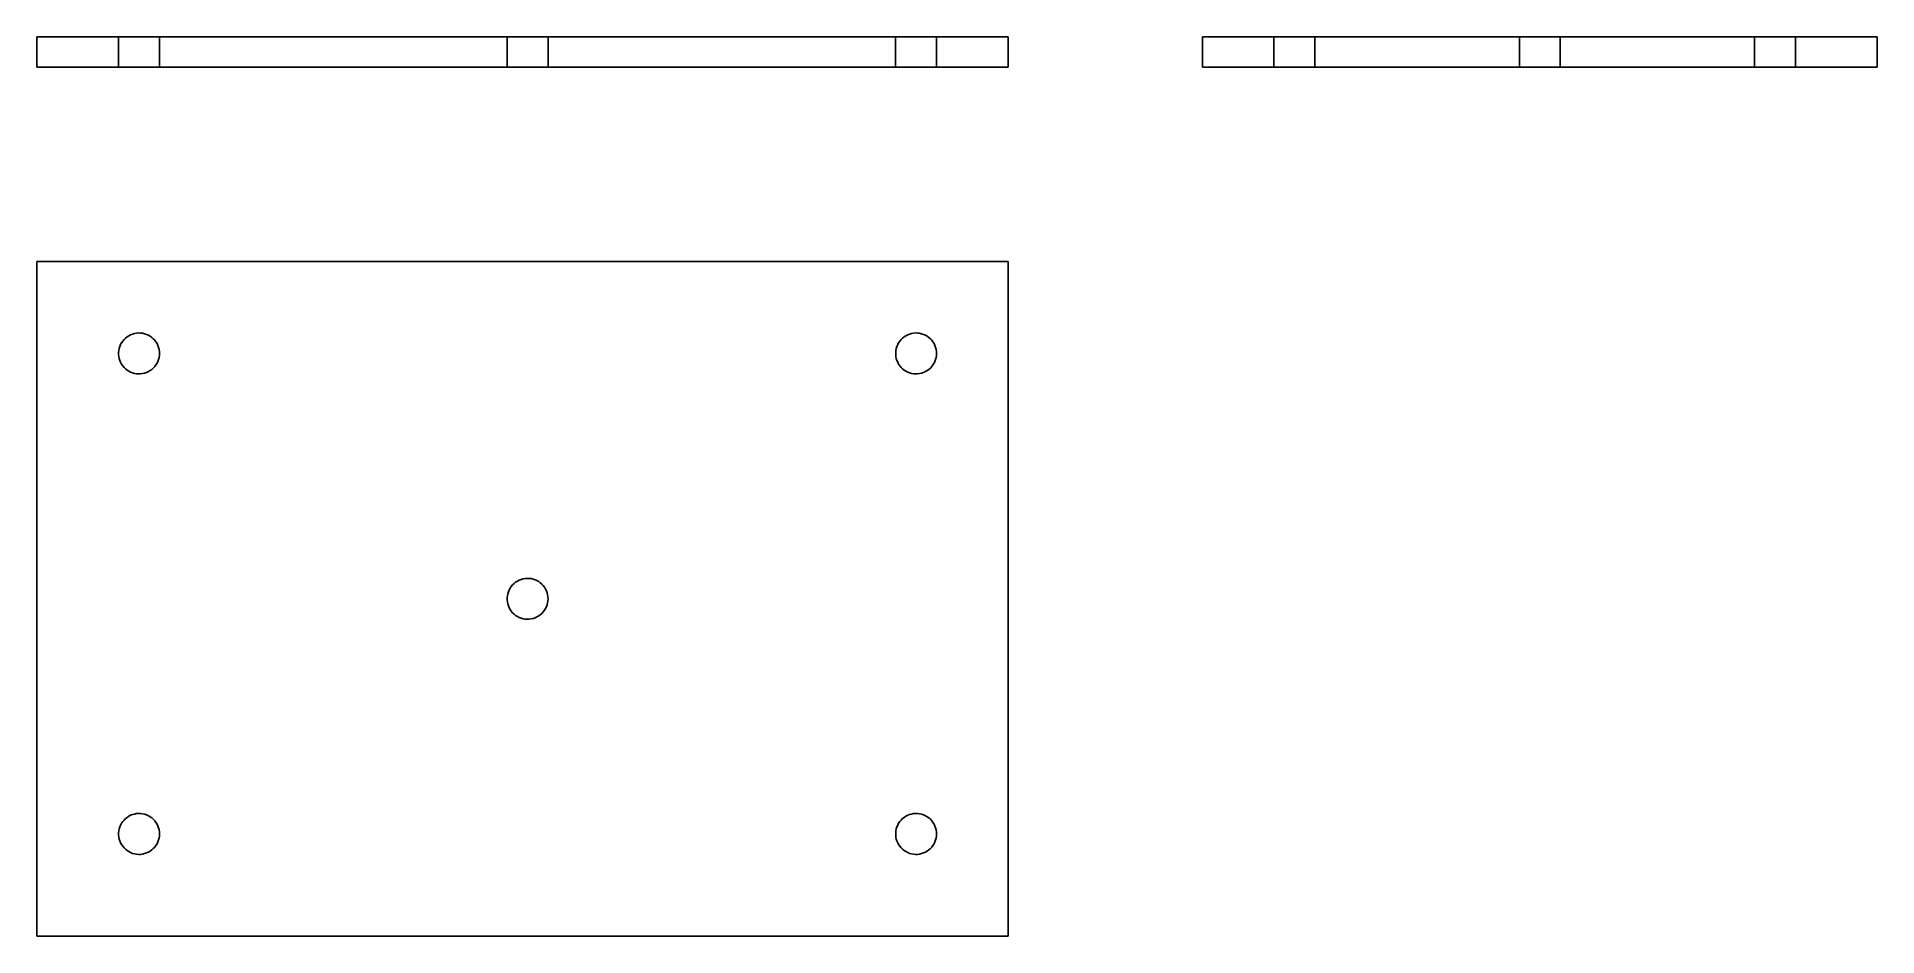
# Model space of a CAD drawing. Extents: x 0 to 2.84, y 0 to 1.39.
import ezdxf

# ---------------------------------------------------------------- set-up
doc = ezdxf.new("R2010")
doc.units = 0
doc.linetypes.add('HIDDEN', pattern=[0.075, 0.050025, -0.024975])
for name, color, linetype in [('FRONT', 7, 'CONTINUOUS'), ('FRONT_HID', 7, 'HIDDEN'), ('LEFT', 7, 'CONTINUOUS'), ('LEFT_HID', 7, 'HIDDEN'), ('TOP', 7, 'CONTINUOUS')]:
    doc.layers.add(name, color=color, linetype=linetype)

msp = doc.modelspace()

# ---------------------------------------------------------------- linework, layer by layer
at = {"layer": 'FRONT'}
for p, q in [((1.5, 1.38898), (0, 1.38898)), ((0, 1.342105), (0, 1.38898)), ((1.5, 1.342105), (1.5, 1.38898)), ((1.5, 1.342105), (0, 1.342105))]:
    msp.add_line(p, q, dxfattribs=at)
at = {"layer": 'FRONT_HID', "linetype": 'HIDDEN'}
for p, q in [((0.189474, 1.38898), (0.126316, 1.38898)), ((0.126316, 1.38898), (0.189474, 1.38898)), ((0.189474, 1.38898), (0.126316, 1.38898)), ((0.126316, 1.38898), (0.189474, 1.38898)), ((0.126316, 1.38898), (0.126316, 1.342105)), ((0.126316, 1.38898), (0.126316, 1.342105)), ((0.189474, 1.342105), (0.189474, 1.38898)), ((0.189474, 1.342105), (0.189474, 1.38898)), ((0.789474, 1.38898), (0.726316, 1.38898)), ((0.726316, 1.38898), (0.789474, 1.38898)), ((0.726316, 1.38898), (0.726316, 1.342105)), ((0.789474, 1.342105), (0.789474, 1.38898)), ((1.389474, 1.38898), (1.326316, 1.38898)), ((1.326316, 1.38898), (1.389474, 1.38898)), ((1.389474, 1.38898), (1.326316, 1.38898)), ((1.326316, 1.38898), (1.389474, 1.38898)), ((1.326316, 1.38898), (1.326316, 1.342105)), ((1.326316, 1.38898), (1.326316, 1.342105)), ((1.389474, 1.342105), (1.389474, 1.38898)), ((1.389474, 1.342105), (1.389474, 1.38898)), ((0.189474, 1.342105), (0.126316, 1.342105)), ((0.126316, 1.342105), (0.189474, 1.342105)), ((0.189474, 1.342105), (0.126316, 1.342105)), ((0.126316, 1.342105), (0.189474, 1.342105)), ((0.789474, 1.342105), (0.726316, 1.342105)), ((0.726316, 1.342105), (0.789474, 1.342105)), ((1.389474, 1.342105), (1.326316, 1.342105)), ((1.326316, 1.342105), (1.389474, 1.342105)), ((1.389474, 1.342105), (1.326316, 1.342105)), ((1.326316, 1.342105), (1.389474, 1.342105))]:
    msp.add_line(p, q, dxfattribs=at)
at = {"layer": 'LEFT'}
for p, q in [((1.8, 1.342105), (1.8, 1.38898)), ((1.8, 1.38898), (2.842105, 1.38898)), ((2.842105, 1.342105), (2.842105, 1.38898)), ((1.8, 1.342105), (2.842105, 1.342105))]:
    msp.add_line(p, q, dxfattribs=at)
at = {"layer": 'LEFT_HID', "linetype": 'HIDDEN'}
for p, q in [((1.942105, 1.38898), (1.910526, 1.38898)), ((1.910526, 1.38898), (1.973684, 1.38898)), ((1.942105, 1.38898), (1.910526, 1.38898)), ((1.910526, 1.38898), (1.973684, 1.38898)), ((1.910526, 1.38898), (1.910526, 1.342105)), ((1.910526, 1.38898), (1.910526, 1.342105)), ((1.973684, 1.38898), (1.942105, 1.38898)), ((1.973684, 1.38898), (1.942105, 1.38898)), ((1.973684, 1.38898), (1.973684, 1.342105)), ((1.973684, 1.38898), (1.973684, 1.342105)), ((2.321053, 1.38898), (2.289474, 1.38898)), ((2.289474, 1.38898), (2.352632, 1.38898)), ((2.289474, 1.38898), (2.289474, 1.342105)), ((2.352632, 1.38898), (2.321053, 1.38898)), ((2.352632, 1.38898), (2.352632, 1.342105)), ((2.684211, 1.38898), (2.652632, 1.38898)), ((2.652632, 1.38898), (2.715789, 1.38898)), ((2.684211, 1.38898), (2.652632, 1.38898)), ((2.652632, 1.38898), (2.715789, 1.38898)), ((2.652632, 1.38898), (2.652632, 1.342105)), ((2.652632, 1.38898), (2.652632, 1.342105)), ((2.715789, 1.38898), (2.684211, 1.38898)), ((2.715789, 1.38898), (2.684211, 1.38898)), ((2.715789, 1.38898), (2.715789, 1.342105)), ((2.715789, 1.38898), (2.715789, 1.342105)), ((1.942105, 1.342105), (1.910526, 1.342105)), ((1.910526, 1.342105), (1.973684, 1.342105)), ((1.942105, 1.342105), (1.910526, 1.342105)), ((1.910526, 1.342105), (1.973684, 1.342105)), ((1.973684, 1.342105), (1.942105, 1.342105)), ((1.973684, 1.342105), (1.942105, 1.342105)), ((2.321053, 1.342105), (2.289474, 1.342105)), ((2.289474, 1.342105), (2.352632, 1.342105)), ((2.352632, 1.342105), (2.321053, 1.342105)), ((2.684211, 1.342105), (2.652632, 1.342105)), ((2.652632, 1.342105), (2.715789, 1.342105)), ((2.684211, 1.342105), (2.652632, 1.342105)), ((2.652632, 1.342105), (2.715789, 1.342105)), ((2.715789, 1.342105), (2.684211, 1.342105)), ((2.715789, 1.342105), (2.684211, 1.342105))]:
    msp.add_line(p, q, dxfattribs=at)
at = {"layer": 'TOP'}
for p, q in [((1.5, 1.042105), (0, 1.042105)), ((0, 1.042105), (0, 0)), ((1.5, 0), (1.5, 1.042105)), ((0.12822, 0.910801), (0.127292, 0.907792)), ((0.129443, 0.913702), (0.12822, 0.910801)), ((0.130949, 0.916466), (0.129443, 0.913702)), ((0.132722, 0.919068), (0.130949, 0.916466)), ((0.134746, 0.921479), (0.132722, 0.919068)), ((0.136999, 0.923677), (0.134746, 0.921479)), ((0.139461, 0.92564), (0.136999, 0.923677)), ((0.142105, 0.927348), (0.139461, 0.92564)), ((0.144907, 0.928784), (0.142105, 0.927348)), ((0.147837, 0.929935), (0.144907, 0.928784)), ((0.150868, 0.930787), (0.147837, 0.929935)), ((0.153968, 0.931334), (0.150868, 0.930787)), ((0.157107, 0.931569), (0.153968, 0.931334)), ((0.160255, 0.931491), (0.157107, 0.931569)), ((0.163378, 0.931099), (0.160255, 0.931491)), ((0.166448, 0.930399), (0.163378, 0.931099)), ((0.169432, 0.929396), (0.166448, 0.930399)), ((0.172301, 0.928101), (0.169432, 0.929396)), ((0.175028, 0.926527), (0.172301, 0.928101)), ((0.177584, 0.924689), (0.175028, 0.926527)), ((0.179944, 0.922606), (0.177584, 0.924689)), ((0.182086, 0.920299), (0.179944, 0.922606)), ((0.183986, 0.917789), (0.182086, 0.920299)), ((0.185628, 0.915103), (0.183986, 0.917789)), ((0.186994, 0.912266), (0.185628, 0.915103)), ((0.188071, 0.909308), (0.186994, 0.912266)), ((1.32822, 0.910801), (1.327292, 0.907792)), ((1.329443, 0.913702), (1.32822, 0.910801)), ((1.330949, 0.916466), (1.329443, 0.913702)), ((1.332722, 0.919068), (1.330949, 0.916466)), ((1.334746, 0.921479), (1.332722, 0.919068)), ((1.336999, 0.923677), (1.334746, 0.921479)), ((1.339461, 0.92564), (1.336999, 0.923677)), ((1.342105, 0.927348), (1.339461, 0.92564)), ((1.344907, 0.928784), (1.342105, 0.927348)), ((1.347837, 0.929935), (1.344907, 0.928784)), ((1.350868, 0.930787), (1.347837, 0.929935)), ((1.353968, 0.931334), (1.350868, 0.930787)), ((1.357107, 0.931569), (1.353968, 0.931334)), ((1.360255, 0.931491), (1.357107, 0.931569)), ((1.363378, 0.931099), (1.360255, 0.931491)), ((1.366448, 0.930399), (1.363378, 0.931099)), ((1.369432, 0.929396), (1.366448, 0.930399)), ((1.372301, 0.928101), (1.369432, 0.929396)), ((1.375028, 0.926527), (1.372301, 0.928101)), ((1.377584, 0.924689), (1.375028, 0.926527)), ((1.379944, 0.922606), (1.377584, 0.924689)), ((1.382086, 0.920299), (1.379944, 0.922606)), ((1.383986, 0.917789), (1.382086, 0.920299)), ((1.385628, 0.915103), (1.383986, 0.917789)), ((1.386994, 0.912266), (1.385628, 0.915103)), ((1.388071, 0.909308), (1.386994, 0.912266)), ((0.126669, 0.904707), (0.126355, 0.901574)), ((0.126355, 0.901574), (0.126355, 0.898426)), ((0.126355, 0.898426), (0.126669, 0.895293)), ((0.127292, 0.907792), (0.126669, 0.904707)), ((0.126669, 0.895293), (0.127292, 0.892208)), ((0.127292, 0.892208), (0.12822, 0.889199)), ((0.12822, 0.889199), (0.129443, 0.886298)), ((0.129443, 0.886298), (0.130949, 0.883534)), ((0.130949, 0.883534), (0.132722, 0.880932)), ((0.182086, 0.879701), (0.183986, 0.882211)), ((0.183986, 0.882211), (0.185628, 0.884897)), ((0.185628, 0.884897), (0.186994, 0.887734)), ((0.186994, 0.887734), (0.188071, 0.890692)), ((0.188848, 0.906257), (0.188071, 0.909308)), ((0.188071, 0.890692), (0.188848, 0.893743)), ((0.189317, 0.903144), (0.188848, 0.906257)), ((0.188848, 0.893743), (0.189317, 0.896856)), ((0.189474, 0.9), (0.189317, 0.903144)), ((0.189317, 0.896856), (0.189474, 0.9)), ((1.326669, 0.904707), (1.326355, 0.901574)), ((1.326355, 0.901574), (1.326355, 0.898426)), ((1.326355, 0.898426), (1.326669, 0.895293)), ((1.327292, 0.907792), (1.326669, 0.904707)), ((1.326669, 0.895293), (1.327292, 0.892208)), ((1.327292, 0.892208), (1.32822, 0.889199)), ((1.32822, 0.889199), (1.329443, 0.886298)), ((1.329443, 0.886298), (1.330949, 0.883534)), ((1.330949, 0.883534), (1.332722, 0.880932)), ((1.382086, 0.879701), (1.383986, 0.882211)), ((1.383986, 0.882211), (1.385628, 0.884897)), ((1.385628, 0.884897), (1.386994, 0.887734)), ((1.386994, 0.887734), (1.388071, 0.890692)), ((1.388848, 0.906257), (1.388071, 0.909308)), ((1.388071, 0.890692), (1.388848, 0.893743)), ((1.389317, 0.903144), (1.388848, 0.906257)), ((1.388848, 0.893743), (1.389317, 0.896856)), ((1.389474, 0.9), (1.389317, 0.903144)), ((1.389317, 0.896856), (1.389474, 0.9)), ((0.132722, 0.880932), (0.134746, 0.878521)), ((0.134746, 0.878521), (0.136999, 0.876323)), ((0.136999, 0.876323), (0.139461, 0.87436)), ((0.139461, 0.87436), (0.142105, 0.872652)), ((0.142105, 0.872652), (0.144907, 0.871216)), ((0.144907, 0.871216), (0.147837, 0.870065)), ((0.147837, 0.870065), (0.150868, 0.869213)), ((0.150868, 0.869213), (0.153968, 0.868666)), ((0.153968, 0.868666), (0.157107, 0.868431)), ((0.157107, 0.868431), (0.160255, 0.868509)), ((0.160255, 0.868509), (0.163378, 0.868901)), ((0.163378, 0.868901), (0.166448, 0.869601)), ((0.166448, 0.869601), (0.169432, 0.870604)), ((0.169432, 0.870604), (0.172301, 0.871899)), ((0.172301, 0.871899), (0.175028, 0.873473)), ((0.175028, 0.873473), (0.177584, 0.875311)), ((0.177584, 0.875311), (0.179944, 0.877394)), ((0.179944, 0.877394), (0.182086, 0.879701)), ((1.332722, 0.880932), (1.334746, 0.878521)), ((1.334746, 0.878521), (1.336999, 0.876323)), ((1.336999, 0.876323), (1.339461, 0.87436)), ((1.339461, 0.87436), (1.342105, 0.872652)), ((1.342105, 0.872652), (1.344907, 0.871216)), ((1.344907, 0.871216), (1.347837, 0.870065)), ((1.347837, 0.870065), (1.350868, 0.869213)), ((1.350868, 0.869213), (1.353968, 0.868666)), ((1.353968, 0.868666), (1.357107, 0.868431)), ((1.357107, 0.868431), (1.360255, 0.868509)), ((1.360255, 0.868509), (1.363378, 0.868901)), ((1.363378, 0.868901), (1.366448, 0.869601)), ((1.366448, 0.869601), (1.369432, 0.870604)), ((1.369432, 0.870604), (1.372301, 0.871899)), ((1.372301, 0.871899), (1.375028, 0.873473)), ((1.375028, 0.873473), (1.377584, 0.875311)), ((1.377584, 0.875311), (1.379944, 0.877394)), ((1.379944, 0.877394), (1.382086, 0.879701)), ((0.732722, 0.54012), (0.730949, 0.537519)), ((0.734746, 0.542532), (0.732722, 0.54012)), ((0.736999, 0.54473), (0.734746, 0.542532)), ((0.739461, 0.546693), (0.736999, 0.54473)), ((0.742105, 0.548401), (0.739461, 0.546693)), ((0.744907, 0.549837), (0.742105, 0.548401)), ((0.747837, 0.550987), (0.744907, 0.549837)), ((0.750868, 0.55184), (0.747837, 0.550987)), ((0.753968, 0.552387), (0.750868, 0.55184)), ((0.757107, 0.552622), (0.753968, 0.552387)), ((0.760255, 0.552543), (0.757107, 0.552622)), ((0.763378, 0.552152), (0.760255, 0.552543)), ((0.766448, 0.551451), (0.763378, 0.552152)), ((0.769432, 0.550449), (0.766448, 0.551451)), ((0.772301, 0.549154), (0.769432, 0.550449)), ((0.775028, 0.54758), (0.772301, 0.549154)), ((0.777584, 0.545742), (0.775028, 0.54758)), ((0.779944, 0.543659), (0.777584, 0.545742)), ((0.782086, 0.541351), (0.779944, 0.543659)), ((0.783986, 0.538842), (0.782086, 0.541351)), ((0.726669, 0.525759), (0.726355, 0.522627)), ((0.726355, 0.522627), (0.726355, 0.519479)), ((0.726355, 0.519479), (0.726669, 0.516346)), ((0.727292, 0.528845), (0.726669, 0.525759)), ((0.726669, 0.516346), (0.727292, 0.51326)), ((0.72822, 0.531853), (0.727292, 0.528845)), ((0.727292, 0.51326), (0.72822, 0.510252)), ((0.729443, 0.534754), (0.72822, 0.531853)), ((0.730949, 0.537519), (0.729443, 0.534754)), ((0.785628, 0.536155), (0.783986, 0.538842)), ((0.786994, 0.533319), (0.785628, 0.536155)), ((0.788071, 0.530361), (0.786994, 0.533319)), ((0.786994, 0.508786), (0.788071, 0.511745)), ((0.788848, 0.52731), (0.788071, 0.530361)), ((0.788071, 0.511745), (0.788848, 0.514795)), ((0.789317, 0.524197), (0.788848, 0.52731)), ((0.788848, 0.514795), (0.789317, 0.517908)), ((0.789474, 0.521053), (0.789317, 0.524197)), ((0.789317, 0.517908), (0.789474, 0.521053)), ((0.72822, 0.510252), (0.729443, 0.507351)), ((0.729443, 0.507351), (0.730949, 0.504586)), ((0.730949, 0.504586), (0.732722, 0.501985)), ((0.732722, 0.501985), (0.734746, 0.499573)), ((0.734746, 0.499573), (0.736999, 0.497375)), ((0.736999, 0.497375), (0.739461, 0.495412)), ((0.739461, 0.495412), (0.742105, 0.493704)), ((0.742105, 0.493704), (0.744907, 0.492268)), ((0.744907, 0.492268), (0.747837, 0.491118)), ((0.747837, 0.491118), (0.750868, 0.490265)), ((0.750868, 0.490265), (0.753968, 0.489719)), ((0.753968, 0.489719), (0.757107, 0.489483)), ((0.757107, 0.489483), (0.760255, 0.489562)), ((0.760255, 0.489562), (0.763378, 0.489953)), ((0.763378, 0.489953), (0.766448, 0.490654)), ((0.766448, 0.490654), (0.769432, 0.491657)), ((0.769432, 0.491657), (0.772301, 0.492951)), ((0.772301, 0.492951), (0.775028, 0.494525)), ((0.775028, 0.494525), (0.777584, 0.496363)), ((0.777584, 0.496363), (0.779944, 0.498446)), ((0.779944, 0.498446), (0.782086, 0.500754)), ((0.782086, 0.500754), (0.783986, 0.503264)), ((0.783986, 0.503264), (0.785628, 0.50595)), ((0.785628, 0.50595), (0.786994, 0.508786)), ((0.129443, 0.171596), (0.12822, 0.168695)), ((0.130949, 0.174361), (0.129443, 0.171596)), ((0.132722, 0.176962), (0.130949, 0.174361)), ((0.134746, 0.179374), (0.132722, 0.176962)), ((0.136999, 0.181572), (0.134746, 0.179374)), ((0.139461, 0.183535), (0.136999, 0.181572)), ((0.142105, 0.185243), (0.139461, 0.183535)), ((0.144907, 0.186679), (0.142105, 0.185243)), ((0.147837, 0.187829), (0.144907, 0.186679)), ((0.150868, 0.188682), (0.147837, 0.187829)), ((0.153968, 0.189229), (0.150868, 0.188682)), ((0.157107, 0.189464), (0.153968, 0.189229)), ((0.160255, 0.189385), (0.157107, 0.189464)), ((0.163378, 0.188994), (0.160255, 0.189385)), ((0.166448, 0.188293), (0.163378, 0.188994)), ((0.169432, 0.187291), (0.166448, 0.188293)), ((0.172301, 0.185996), (0.169432, 0.187291)), ((0.175028, 0.184422), (0.172301, 0.185996)), ((0.177584, 0.182584), (0.175028, 0.184422)), ((0.179944, 0.180501), (0.177584, 0.182584)), ((0.182086, 0.178193), (0.179944, 0.180501)), ((0.183986, 0.175684), (0.182086, 0.178193)), ((0.185628, 0.172997), (0.183986, 0.175684)), ((0.186994, 0.170161), (0.185628, 0.172997)), ((1.329443, 0.171596), (1.32822, 0.168695)), ((1.330949, 0.174361), (1.329443, 0.171596)), ((1.332722, 0.176962), (1.330949, 0.174361)), ((1.334746, 0.179374), (1.332722, 0.176962)), ((1.336999, 0.181572), (1.334746, 0.179374)), ((1.339461, 0.183535), (1.336999, 0.181572)), ((1.342105, 0.185243), (1.339461, 0.183535)), ((1.344907, 0.186679), (1.342105, 0.185243)), ((1.347837, 0.187829), (1.344907, 0.186679)), ((1.350868, 0.188682), (1.347837, 0.187829)), ((1.353968, 0.189229), (1.350868, 0.188682)), ((1.357107, 0.189464), (1.353968, 0.189229)), ((1.360255, 0.189385), (1.357107, 0.189464)), ((1.363378, 0.188994), (1.360255, 0.189385)), ((1.366448, 0.188293), (1.363378, 0.188994)), ((1.369432, 0.187291), (1.366448, 0.188293)), ((1.372301, 0.185996), (1.369432, 0.187291)), ((1.375028, 0.184422), (1.372301, 0.185996)), ((1.377584, 0.182584), (1.375028, 0.184422)), ((1.379944, 0.180501), (1.377584, 0.182584)), ((1.382086, 0.178193), (1.379944, 0.180501)), ((1.383986, 0.175684), (1.382086, 0.178193)), ((1.385628, 0.172997), (1.383986, 0.175684)), ((1.386994, 0.170161), (1.385628, 0.172997)), ((0.126669, 0.162601), (0.126355, 0.159469)), ((0.126355, 0.159469), (0.126355, 0.156321)), ((0.126355, 0.156321), (0.126669, 0.153188)), ((0.127292, 0.165687), (0.126669, 0.162601)), ((0.126669, 0.153188), (0.127292, 0.150102)), ((0.12822, 0.168695), (0.127292, 0.165687)), ((0.127292, 0.150102), (0.12822, 0.147094)), ((0.12822, 0.147094), (0.129443, 0.144193)), ((0.129443, 0.144193), (0.130949, 0.141428)), ((0.183986, 0.140106), (0.185628, 0.142792)), ((0.185628, 0.142792), (0.186994, 0.145628)), ((0.188071, 0.167203), (0.186994, 0.170161)), ((0.186994, 0.145628), (0.188071, 0.148587)), ((0.188848, 0.164152), (0.188071, 0.167203)), ((0.188071, 0.148587), (0.188848, 0.151637)), ((0.189317, 0.161039), (0.188848, 0.164152)), ((0.188848, 0.151637), (0.189317, 0.15475)), ((0.189474, 0.157895), (0.189317, 0.161039)), ((0.189317, 0.15475), (0.189474, 0.157895)), ((1.326669, 0.162601), (1.326355, 0.159469)), ((1.326355, 0.159469), (1.326355, 0.156321)), ((1.326355, 0.156321), (1.326669, 0.153188)), ((1.327292, 0.165687), (1.326669, 0.162601)), ((1.326669, 0.153188), (1.327292, 0.150102)), ((1.32822, 0.168695), (1.327292, 0.165687)), ((1.327292, 0.150102), (1.32822, 0.147094)), ((1.32822, 0.147094), (1.329443, 0.144193)), ((1.329443, 0.144193), (1.330949, 0.141428)), ((1.383986, 0.140106), (1.385628, 0.142792)), ((1.385628, 0.142792), (1.386994, 0.145628)), ((1.388071, 0.167203), (1.386994, 0.170161)), ((1.386994, 0.145628), (1.388071, 0.148587)), ((1.388848, 0.164152), (1.388071, 0.167203)), ((1.388071, 0.148587), (1.388848, 0.151637)), ((1.389317, 0.161039), (1.388848, 0.164152)), ((1.388848, 0.151637), (1.389317, 0.15475)), ((1.389474, 0.157895), (1.389317, 0.161039)), ((1.389317, 0.15475), (1.389474, 0.157895)), ((0.130949, 0.141428), (0.132722, 0.138827)), ((0.132722, 0.138827), (0.134746, 0.136416)), ((0.134746, 0.136416), (0.136999, 0.134217)), ((0.136999, 0.134217), (0.139461, 0.132255)), ((0.139461, 0.132255), (0.142105, 0.130547)), ((0.142105, 0.130547), (0.144907, 0.12911)), ((0.144907, 0.12911), (0.147837, 0.12796)), ((0.147837, 0.12796), (0.150868, 0.127108)), ((0.150868, 0.127108), (0.153968, 0.126561)), ((0.153968, 0.126561), (0.157107, 0.126326)), ((0.157107, 0.126326), (0.160255, 0.126404)), ((0.160255, 0.126404), (0.163378, 0.126796)), ((0.163378, 0.126796), (0.166448, 0.127496)), ((0.166448, 0.127496), (0.169432, 0.128499)), ((0.169432, 0.128499), (0.172301, 0.129794)), ((0.172301, 0.129794), (0.175028, 0.131368)), ((0.175028, 0.131368), (0.177584, 0.133205)), ((0.177584, 0.133205), (0.179944, 0.135288)), ((0.179944, 0.135288), (0.182086, 0.137596)), ((0.182086, 0.137596), (0.183986, 0.140106)), ((1.330949, 0.141428), (1.332722, 0.138827)), ((1.332722, 0.138827), (1.334746, 0.136416)), ((1.334746, 0.136416), (1.336999, 0.134217)), ((1.336999, 0.134217), (1.339461, 0.132255)), ((1.339461, 0.132255), (1.342105, 0.130547)), ((1.342105, 0.130547), (1.344907, 0.12911)), ((1.344907, 0.12911), (1.347837, 0.12796)), ((1.347837, 0.12796), (1.350868, 0.127108)), ((1.350868, 0.127108), (1.353968, 0.126561)), ((1.353968, 0.126561), (1.357107, 0.126326)), ((1.357107, 0.126326), (1.360255, 0.126404)), ((1.360255, 0.126404), (1.363378, 0.126796)), ((1.363378, 0.126796), (1.366448, 0.127496)), ((1.366448, 0.127496), (1.369432, 0.128499)), ((1.369432, 0.128499), (1.372301, 0.129794)), ((1.372301, 0.129794), (1.375028, 0.131368)), ((1.375028, 0.131368), (1.377584, 0.133205)), ((1.377584, 0.133205), (1.379944, 0.135288)), ((1.379944, 0.135288), (1.382086, 0.137596)), ((1.382086, 0.137596), (1.383986, 0.140106)), ((0, 0), (1.5, 0))]:
    msp.add_line(p, q, dxfattribs=at)

doc.saveas('drawing.dxf')
